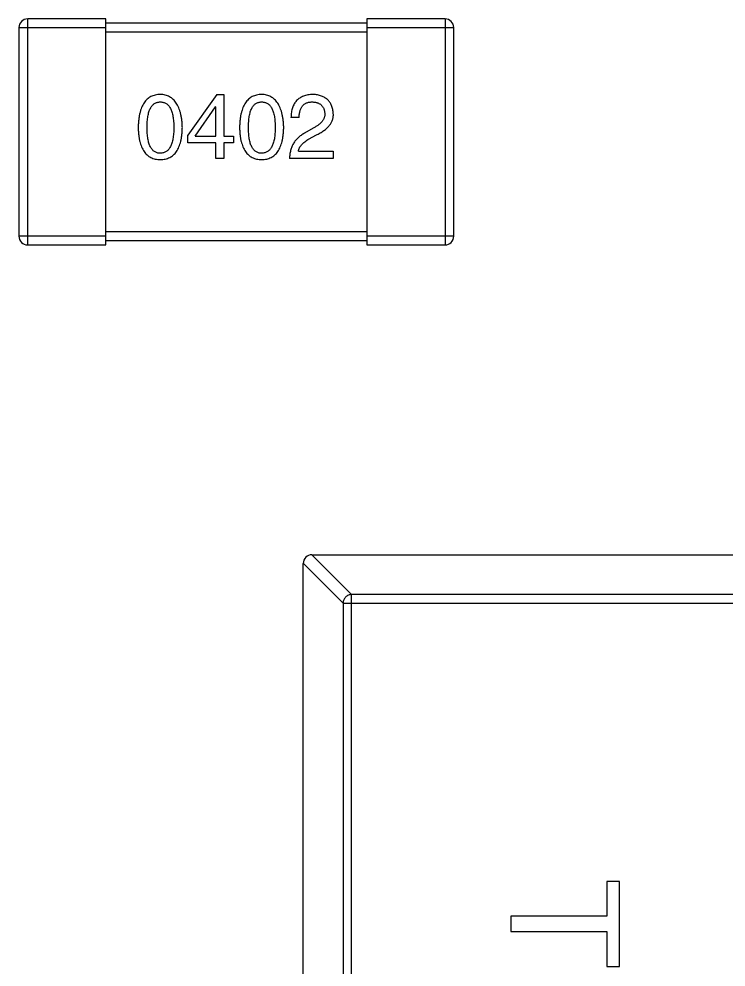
# Model space of a CAD drawing. Header units: millimetres. Extents: x -67 to 102, y -58 to 29.
# Drawn here: x 49.934 to 51.561, y -33.06 to -30.879 of the extents above; entities that cross this region are included whole.
import ezdxf

# ---------------------------------------------------------------- set-up
doc = ezdxf.new("R2010")
doc.units = ezdxf.units.MM
doc.header["$LTSCALE"] = 1.21
doc.header["$MEASUREMENT"] = 0
doc.layers.get('0').update_dxf_attribs({"linetype": 'CONTINUOUS'})

msp = doc.modelspace()

# ---------------------------------------------------------------- linework, layer by layer
at = {"color": 7, "linetype": 'Continuous'}
for p, q in [((50.1345, -30.8787), (49.9545, -30.8787)), ((49.9545, -31.3987), (49.9545, -30.8787)), ((50.1345, -31.3987), (50.1345, -30.8787)), ((50.7345, -30.8887), (50.1345, -30.8887)), ((50.9145, -30.8787), (50.7345, -30.8787)), ((50.7345, -30.8787), (50.7345, -31.3987)), ((50.9145, -30.8787), (50.9145, -31.3987)), ((49.9345, -30.8987), (50.1345, -30.8987)), ((49.9345, -30.8987), (49.9345, -31.3787)), ((50.1345, -30.9087), (50.7345, -30.9087)), ((50.7345, -30.8987), (50.9345, -30.8987)), ((50.9345, -31.3787), (50.9345, -30.8987)), ((50.39, -31.0525), (50.3228, -31.1459)), ((50.39, -31.0525), (50.4056, -31.0525)), ((50.4056, -31.0525), (50.4056, -31.1484)), ((50.34, -31.1484), (50.3868, -31.0812)), ((50.3876, -31.0812), (50.3868, -31.0812)), ((50.3876, -31.1484), (50.3876, -31.0812)), ((50.5789, -31.1057), (50.5601, -31.1057)), ((50.6109, -31.1303), (50.5912, -31.1418)), ((50.3228, -31.1639), (50.3228, -31.1459)), ((50.34, -31.1484), (50.3876, -31.1484)), ((50.4056, -31.1484), (50.4277, -31.1484)), ((50.4277, -31.1484), (50.4277, -31.1639)), ((50.6019, -31.1549), (50.6175, -31.1459)), ((50.3876, -31.1639), (50.3228, -31.1639)), ((50.3876, -31.2), (50.3876, -31.1639)), ((50.4277, -31.1639), (50.4056, -31.1639)), ((50.4056, -31.1639), (50.4056, -31.2)), ((50.5773, -31.1828), (50.6576, -31.1828)), ((50.6576, -31.1828), (50.6576, -31.2)), ((50.4056, -31.2), (50.3876, -31.2)), ((50.6576, -31.2), (50.5568, -31.2)), ((50.7345, -31.3687), (50.1345, -31.3687)), ((50.1345, -31.3787), (49.9345, -31.3787)), ((50.1345, -31.3887), (50.7345, -31.3887)), ((50.9345, -31.3787), (50.7345, -31.3787)), ((49.9545, -31.3987), (50.1345, -31.3987)), ((50.7345, -31.3987), (50.9145, -31.3987)), ((50.6082, -32.1117), (50.6996, -32.2032)), ((50.6085, -32.1117), (52.2685, -32.1117)), ((50.6799, -32.2228), (50.5885, -32.1314)), ((50.5885, -35.0917), (50.5885, -32.1317)), ((50.6799, -32.2228), (52.1971, -32.2228)), ((50.6799, -32.2228), (50.6799, -35.0006)), ((52.1774, -32.2032), (50.6996, -32.2032)), ((50.6996, -35.0203), (50.6996, -32.2032)), ((51.3157, -32.8634), (51.2868, -32.8634)), ((51.2868, -32.8634), (51.2868, -32.9435)), ((51.3157, -33.0589), (51.3157, -32.8634)), ((51.2868, -32.9435), (51.0657, -32.9435)), ((51.0657, -32.9435), (51.0657, -32.9787)), ((51.0657, -32.9787), (51.2868, -32.9787)), ((51.2868, -32.9787), (51.2868, -33.0589)), ((51.2868, -33.0589), (51.3157, -33.0589))]:
    msp.add_line(p, q, dxfattribs=at)
for centre, start, end in [((49.9545, -30.8987), 90, 180), ((50.9145, -30.8987), 0, 90), ((49.9545, -31.3787), 180, 270), ((50.9145, -31.3787), 270, 0), ((50.6085, -32.1317), 90, 180)]:
    msp.add_arc(centre, 0.02, start, end, dxfattribs=at)
for points, knots in [([(50.2595, -31.0525), (50.2575, -31.0526), (50.2537, -31.0527), (50.248, -31.0537), (50.2428, -31.0553), (50.2379, -31.0574), (50.2334, -31.0602), (50.2292, -31.0635), (50.2255, -31.0674), (50.2221, -31.072), (50.2191, -31.077), (50.2165, -31.0827), (50.2142, -31.089), (50.2124, -31.0958), (50.2109, -31.1032), (50.2098, -31.1112), (50.209, -31.1197), (50.2088, -31.1256), (50.2087, -31.1287)], [0, 0, 0, 0, 0.057911, 0.113262, 0.165956, 0.217443, 0.268511, 0.319665, 0.372, 0.426129, 0.483365, 0.543779, 0.607756, 0.676562, 0.749704, 0.827713, 0.911177, 1, 1, 1, 1]), ([(50.3103, -31.1287), (50.3102, -31.1257), (50.31, -31.1198), (50.3091, -31.1113), (50.3079, -31.1034), (50.3064, -31.0961), (50.3045, -31.0893), (50.3022, -31.0831), (50.2996, -31.0774), (50.2965, -31.0724), (50.2932, -31.0678), (50.2895, -31.0639), (50.2854, -31.0605), (50.2809, -31.0577), (50.276, -31.0555), (50.2709, -31.0539), (50.2653, -31.0528), (50.2615, -31.0526), (50.2595, -31.0525)], [0, 0, 0, 0, 0.088475, 0.171606, 0.249595, 0.322626, 0.391327, 0.455765, 0.516374, 0.573675, 0.628522, 0.681161, 0.732559, 0.783563, 0.83504, 0.887639, 0.942585, 1, 1, 1, 1]), ([(50.4927, -31.0525), (50.4907, -31.0526), (50.4868, -31.0527), (50.4812, -31.0537), (50.4759, -31.0553), (50.471, -31.0574), (50.4665, -31.0602), (50.4624, -31.0635), (50.4586, -31.0674), (50.4553, -31.072), (50.4522, -31.077), (50.4497, -31.0827), (50.4474, -31.089), (50.4455, -31.0958), (50.444, -31.1032), (50.4429, -31.1112), (50.4422, -31.1197), (50.442, -31.1256), (50.4419, -31.1287)], [0, 0, 0, 0, 0.057911, 0.113262, 0.165956, 0.217443, 0.268511, 0.319665, 0.372, 0.426129, 0.483365, 0.543779, 0.607756, 0.676562, 0.749704, 0.827713, 0.911177, 1, 1, 1, 1]), ([(50.5435, -31.1287), (50.5434, -31.1257), (50.5431, -31.1198), (50.5423, -31.1113), (50.541, -31.1034), (50.5395, -31.0961), (50.5376, -31.0893), (50.5353, -31.0831), (50.5327, -31.0774), (50.5297, -31.0724), (50.5263, -31.0678), (50.5226, -31.0639), (50.5185, -31.0605), (50.514, -31.0577), (50.5092, -31.0555), (50.504, -31.0539), (50.4985, -31.0528), (50.4946, -31.0526), (50.4927, -31.0525)], [0, 0, 0, 0, 0.088475, 0.171606, 0.249595, 0.322626, 0.391327, 0.455765, 0.516374, 0.573675, 0.628522, 0.681161, 0.732559, 0.783563, 0.83504, 0.887639, 0.942585, 1, 1, 1, 1]), ([(50.6109, -31.0525), (50.6089, -31.0526), (50.6049, -31.0528), (50.5993, -31.0536), (50.5939, -31.0547), (50.589, -31.0563), (50.5845, -31.0583), (50.5803, -31.0606), (50.5765, -31.0634), (50.5731, -31.0665), (50.5701, -31.0701), (50.5675, -31.074), (50.5653, -31.0784), (50.5635, -31.0831), (50.562, -31.0882), (50.561, -31.0937), (50.5603, -31.0996), (50.5602, -31.1037), (50.5601, -31.1057)], [0, 0, 0, 0, 0.07282, 0.141057, 0.2062, 0.267672, 0.326735, 0.383519, 0.439188, 0.494454, 0.549628, 0.605958, 0.66397, 0.72402, 0.787502, 0.854127, 0.925065, 1, 1, 1, 1]), ([(50.6576, -31.0967), (50.6575, -31.095), (50.6572, -31.0917), (50.6564, -31.087), (50.6553, -31.0825), (50.6538, -31.0783), (50.6521, -31.0744), (50.65, -31.0709), (50.6475, -31.0676), (50.6448, -31.0647), (50.6416, -31.0621), (50.6382, -31.0598), (50.6345, -31.0578), (50.6304, -31.056), (50.626, -31.0547), (50.6212, -31.0536), (50.6162, -31.0528), (50.6127, -31.0526), (50.6109, -31.0525)], [0, 0, 0, 0, 0.070688, 0.137741, 0.201612, 0.262778, 0.321223, 0.378455, 0.434411, 0.490146, 0.546362, 0.603392, 0.662208, 0.723401, 0.787372, 0.85442, 0.925153, 1, 1, 1, 1]), ([(50.2292, -31.1287), (50.2292, -31.1263), (50.2293, -31.1217), (50.2296, -31.115), (50.2302, -31.1088), (50.231, -31.103), (50.2321, -31.0977), (50.2333, -31.0928), (50.2349, -31.0884), (50.2367, -31.0845), (50.2387, -31.081), (50.2409, -31.078), (50.2435, -31.0754), (50.2462, -31.0733), (50.2492, -31.0717), (50.2524, -31.0705), (50.2559, -31.0698), (50.2583, -31.0697), (50.2595, -31.0697)], [0, 0, 0, 0, 0.096452, 0.187278, 0.271765, 0.350519, 0.423437, 0.491321, 0.554011, 0.612224, 0.666281, 0.717003, 0.764884, 0.811423, 0.856783, 0.902993, 0.950236, 1, 1, 1, 1]), ([(50.2595, -31.0697), (50.2608, -31.0697), (50.2632, -31.0698), (50.2668, -31.0705), (50.2701, -31.0717), (50.2732, -31.0733), (50.276, -31.0754), (50.2786, -31.078), (50.2809, -31.081), (50.283, -31.0845), (50.2848, -31.0884), (50.2864, -31.0928), (50.2877, -31.0977), (50.2888, -31.103), (50.2896, -31.1088), (50.2902, -31.115), (50.2906, -31.1217), (50.2907, -31.1263), (50.2907, -31.1287)], [0, 0, 0, 0, 0.050604, 0.098688, 0.145699, 0.191791, 0.238625, 0.286717, 0.337546, 0.391814, 0.449755, 0.512106, 0.579685, 0.652048, 0.730262, 0.814146, 0.904281, 1, 1, 1, 1]), ([(50.4624, -31.1287), (50.4624, -31.1263), (50.4624, -31.1217), (50.4628, -31.115), (50.4634, -31.1088), (50.4641, -31.103), (50.4653, -31.0977), (50.4665, -31.0928), (50.4681, -31.0884), (50.4698, -31.0845), (50.4718, -31.081), (50.4741, -31.078), (50.4766, -31.0754), (50.4793, -31.0733), (50.4823, -31.0717), (50.4856, -31.0705), (50.4891, -31.0698), (50.4915, -31.0697), (50.4927, -31.0697)], [0, 0, 0, 0, 0.096452, 0.187278, 0.271765, 0.350519, 0.423437, 0.491321, 0.554011, 0.612224, 0.666281, 0.717003, 0.764884, 0.811423, 0.856783, 0.902993, 0.950236, 1, 1, 1, 1]), ([(50.4927, -31.0697), (50.4939, -31.0697), (50.4964, -31.0698), (50.5, -31.0705), (50.5033, -31.0717), (50.5064, -31.0733), (50.5092, -31.0754), (50.5118, -31.078), (50.5141, -31.081), (50.5162, -31.0845), (50.518, -31.0884), (50.5196, -31.0928), (50.5209, -31.0977), (50.522, -31.103), (50.5228, -31.1088), (50.5234, -31.115), (50.5238, -31.1217), (50.5238, -31.1263), (50.5238, -31.1287)], [0, 0, 0, 0, 0.050604, 0.098688, 0.145699, 0.191791, 0.238625, 0.286717, 0.337546, 0.391814, 0.449755, 0.512106, 0.579685, 0.652048, 0.730262, 0.814146, 0.904281, 1, 1, 1, 1]), ([(50.5789, -31.1057), (50.579, -31.1043), (50.5791, -31.1015), (50.5795, -31.0974), (50.5801, -31.0935), (50.581, -31.09), (50.5821, -31.0868), (50.5834, -31.0838), (50.5849, -31.0811), (50.5867, -31.0787), (50.5886, -31.0765), (50.5908, -31.0747), (50.5932, -31.0731), (50.5958, -31.0719), (50.5987, -31.0709), (50.6017, -31.0702), (50.605, -31.0698), (50.6073, -31.0697), (50.6084, -31.0697)], [0, 0, 0, 0, 0.082594, 0.15978, 0.232961, 0.301462, 0.365595, 0.426678, 0.484662, 0.540809, 0.595146, 0.648401, 0.702272, 0.757102, 0.813447, 0.872233, 0.934055, 1, 1, 1, 1]), ([(50.6084, -31.0697), (50.6096, -31.0697), (50.6118, -31.0699), (50.6149, -31.0702), (50.6179, -31.0708), (50.6207, -31.0716), (50.6233, -31.0725), (50.6257, -31.0737), (50.6278, -31.0751), (50.6298, -31.0766), (50.6315, -31.0784), (50.6331, -31.0803), (50.6344, -31.0824), (50.6355, -31.0847), (50.6364, -31.0873), (50.6372, -31.09), (50.6377, -31.0929), (50.6379, -31.0949), (50.6379, -31.0959)], [0, 0, 0, 0, 0.076112, 0.148436, 0.216883, 0.281466, 0.34298, 0.402356, 0.459881, 0.51546, 0.571111, 0.62658, 0.683162, 0.741007, 0.801404, 0.863825, 0.930544, 1, 1, 1, 1]), ([(50.6379, -31.0959), (50.638, -31.0967), (50.6381, -31.0983), (50.6379, -31.1007), (50.6375, -31.1031), (50.6369, -31.1055), (50.636, -31.1077), (50.6349, -31.11), (50.6336, -31.1122), (50.632, -31.1144), (50.6302, -31.1166), (50.6281, -31.1186), (50.6258, -31.1207), (50.6233, -31.1227), (50.6205, -31.1247), (50.6176, -31.1266), (50.6143, -31.1285), (50.6121, -31.1297), (50.6109, -31.1303)], [0, 0, 0, 0, 0.052237, 0.103888, 0.155485, 0.207395, 0.259864, 0.31356, 0.369176, 0.4266, 0.486836, 0.550048, 0.61567, 0.685271, 0.75824, 0.834614, 0.915635, 1, 1, 1, 1]), ([(50.6175, -31.1459), (50.6192, -31.1451), (50.6225, -31.1436), (50.6272, -31.1411), (50.6316, -31.1385), (50.6356, -31.1358), (50.6393, -31.1331), (50.6427, -31.1302), (50.6457, -31.1273), (50.6484, -31.1242), (50.6508, -31.1211), (50.6528, -31.1179), (50.6544, -31.1146), (50.6558, -31.1112), (50.6568, -31.1077), (50.6574, -31.1041), (50.6577, -31.1004), (50.6577, -31.098), (50.6576, -31.0967)], [0, 0, 0, 0, 0.082731, 0.161257, 0.236138, 0.307554, 0.375712, 0.440848, 0.502916, 0.562567, 0.619798, 0.675716, 0.73039, 0.78386, 0.837315, 0.890547, 0.944917, 1, 1, 1, 1]), ([(50.2087, -31.1287), (50.2088, -31.1316), (50.209, -31.1374), (50.2098, -31.1456), (50.2109, -31.1534), (50.2124, -31.1605), (50.2143, -31.1671), (50.2165, -31.1732), (50.2191, -31.1787), (50.2221, -31.1836), (50.2255, -31.188), (50.2292, -31.1918), (50.2334, -31.195), (50.2379, -31.1977), (50.2428, -31.1997), (50.248, -31.2013), (50.2537, -31.2022), (50.2575, -31.2024), (50.2595, -31.2025)], [0, 0, 0, 0, 0.087693, 0.170223, 0.247496, 0.319826, 0.387768, 0.451403, 0.511459, 0.568358, 0.622671, 0.675251, 0.726739, 0.778422, 0.830759, 0.884394, 0.940865, 1, 1, 1, 1]), ([(50.2595, -31.1877), (50.2583, -31.1877), (50.2559, -31.1876), (50.2524, -31.1869), (50.2492, -31.1857), (50.2462, -31.1841), (50.2434, -31.182), (50.2409, -31.1794), (50.2387, -31.1764), (50.2367, -31.1729), (50.2349, -31.169), (50.2333, -31.1646), (50.2321, -31.1597), (50.231, -31.1544), (50.2302, -31.1486), (50.2296, -31.1424), (50.2293, -31.1357), (50.2292, -31.1311), (50.2292, -31.1287)], [0, 0, 0, 0, 0.049766, 0.097012, 0.143225, 0.188786, 0.235079, 0.282962, 0.333687, 0.387747, 0.445963, 0.508657, 0.576545, 0.649868, 0.72822, 0.812712, 0.903543, 1, 1, 1, 1]), ([(50.2595, -31.2025), (50.2615, -31.2024), (50.2654, -31.2022), (50.271, -31.2013), (50.2763, -31.1997), (50.2812, -31.1977), (50.2857, -31.195), (50.2898, -31.1918), (50.2936, -31.188), (50.297, -31.1836), (50.3, -31.1787), (50.3026, -31.1732), (50.3048, -31.1671), (50.3067, -31.1605), (50.3082, -31.1534), (50.3093, -31.1456), (50.31, -31.1374), (50.3102, -31.1316), (50.3103, -31.1287)], [0, 0, 0, 0, 0.059134, 0.115603, 0.169236, 0.221572, 0.273254, 0.32474, 0.377319, 0.431815, 0.488555, 0.548609, 0.612242, 0.680182, 0.75251, 0.829782, 0.91231, 1, 1, 1, 1]), ([(50.2907, -31.1287), (50.2907, -31.131), (50.2906, -31.1356), (50.2902, -31.1422), (50.2896, -31.1484), (50.2888, -31.1541), (50.2877, -31.1594), (50.2864, -31.1642), (50.2848, -31.1686), (50.283, -31.1725), (50.2809, -31.176), (50.2786, -31.179), (50.2761, -31.1816), (50.2732, -31.1838), (50.2701, -31.1855), (50.2668, -31.1867), (50.2632, -31.1875), (50.2608, -31.1876), (50.2595, -31.1877)], [0, 0, 0, 0, 0.094834, 0.184067, 0.267029, 0.344713, 0.417334, 0.484367, 0.546941, 0.604717, 0.65953, 0.710539, 0.759381, 0.806382, 0.853027, 0.900623, 0.949121, 1, 1, 1, 1]), ([(50.4419, -31.1287), (50.442, -31.1316), (50.4422, -31.1374), (50.4429, -31.1456), (50.444, -31.1534), (50.4455, -31.1605), (50.4474, -31.1671), (50.4497, -31.1732), (50.4522, -31.1787), (50.4553, -31.1836), (50.4586, -31.188), (50.4624, -31.1918), (50.4665, -31.195), (50.471, -31.1977), (50.4759, -31.1997), (50.4812, -31.2013), (50.4868, -31.2022), (50.4907, -31.2024), (50.4927, -31.2025)], [0, 0, 0, 0, 0.087693, 0.170223, 0.247496, 0.319826, 0.387768, 0.451403, 0.511459, 0.568358, 0.622671, 0.675251, 0.726739, 0.778422, 0.830759, 0.884394, 0.940865, 1, 1, 1, 1]), ([(50.4927, -31.1877), (50.4915, -31.1877), (50.4891, -31.1876), (50.4856, -31.1869), (50.4823, -31.1857), (50.4794, -31.1841), (50.4766, -31.182), (50.4741, -31.1794), (50.4718, -31.1764), (50.4698, -31.1729), (50.4681, -31.169), (50.4665, -31.1646), (50.4653, -31.1597), (50.4641, -31.1544), (50.4634, -31.1486), (50.4628, -31.1424), (50.4624, -31.1357), (50.4624, -31.1311), (50.4624, -31.1287)], [0, 0, 0, 0, 0.049766, 0.097012, 0.143225, 0.188786, 0.235079, 0.282962, 0.333687, 0.387747, 0.445963, 0.508657, 0.576545, 0.649868, 0.72822, 0.812712, 0.903543, 1, 1, 1, 1]), ([(50.5238, -31.1287), (50.5238, -31.131), (50.5238, -31.1356), (50.5234, -31.1422), (50.5228, -31.1484), (50.522, -31.1541), (50.5209, -31.1594), (50.5195, -31.1642), (50.518, -31.1686), (50.5162, -31.1725), (50.5141, -31.176), (50.5117, -31.179), (50.5092, -31.1816), (50.5064, -31.1838), (50.5033, -31.1855), (50.5, -31.1867), (50.4964, -31.1875), (50.4939, -31.1876), (50.4927, -31.1877)], [0, 0, 0, 0, 0.094834, 0.184067, 0.267029, 0.344713, 0.417334, 0.484367, 0.546941, 0.604717, 0.65953, 0.710539, 0.759381, 0.806382, 0.853027, 0.900623, 0.949121, 1, 1, 1, 1]), ([(50.4927, -31.2025), (50.4947, -31.2024), (50.4986, -31.2022), (50.5042, -31.2013), (50.5094, -31.1997), (50.5143, -31.1977), (50.5188, -31.195), (50.523, -31.1918), (50.5267, -31.188), (50.5301, -31.1836), (50.5331, -31.1787), (50.5357, -31.1732), (50.538, -31.1671), (50.5398, -31.1605), (50.5413, -31.1534), (50.5424, -31.1456), (50.5432, -31.1374), (50.5434, -31.1316), (50.5435, -31.1287)], [0, 0, 0, 0, 0.059134, 0.115603, 0.169236, 0.221572, 0.273254, 0.32474, 0.377319, 0.431815, 0.488555, 0.548609, 0.612242, 0.680182, 0.75251, 0.829782, 0.91231, 1, 1, 1, 1]), ([(50.5912, -31.1418), (50.5899, -31.1426), (50.5872, -31.1441), (50.5833, -31.1466), (50.5798, -31.1493), (50.5765, -31.1522), (50.5734, -31.1552), (50.5706, -31.1584), (50.568, -31.1618), (50.5658, -31.1654), (50.5637, -31.1691), (50.562, -31.173), (50.5604, -31.1771), (50.5592, -31.1813), (50.5582, -31.1858), (50.5575, -31.1904), (50.557, -31.1951), (50.5569, -31.1984), (50.5568, -31.2)], [0, 0, 0, 0, 0.065828, 0.130094, 0.192451, 0.254037, 0.313974, 0.373757, 0.433048, 0.492243, 0.551902, 0.611758, 0.672678, 0.734814, 0.798569, 0.863693, 0.930488, 1, 1, 1, 1]), ([(50.5773, -31.1828), (50.5775, -31.1815), (50.5781, -31.1789), (50.5797, -31.1751), (50.5819, -31.1714), (50.5847, -31.1679), (50.5881, -31.1645), (50.5921, -31.1611), (50.5967, -31.1579), (50.6001, -31.1559), (50.6019, -31.1549)], [0, 0, 0, 0, 0.103034, 0.208166, 0.318255, 0.434664, 0.559728, 0.695394, 0.841708, 1, 1, 1, 1]), ([(50.6996, -32.2032), (50.6971, -32.2032), (50.692, -32.2044), (50.6855, -32.2088), (50.6811, -32.2152), (50.68, -32.2203), (50.6799, -32.2228)], [0, 0, 0, 0, 0.249032, 0.5, 0.750968, 1, 1, 1, 1])]:
    msp.add_open_spline(points, degree=3, knots=knots, dxfattribs=at)

doc.saveas('drawing.dxf')
